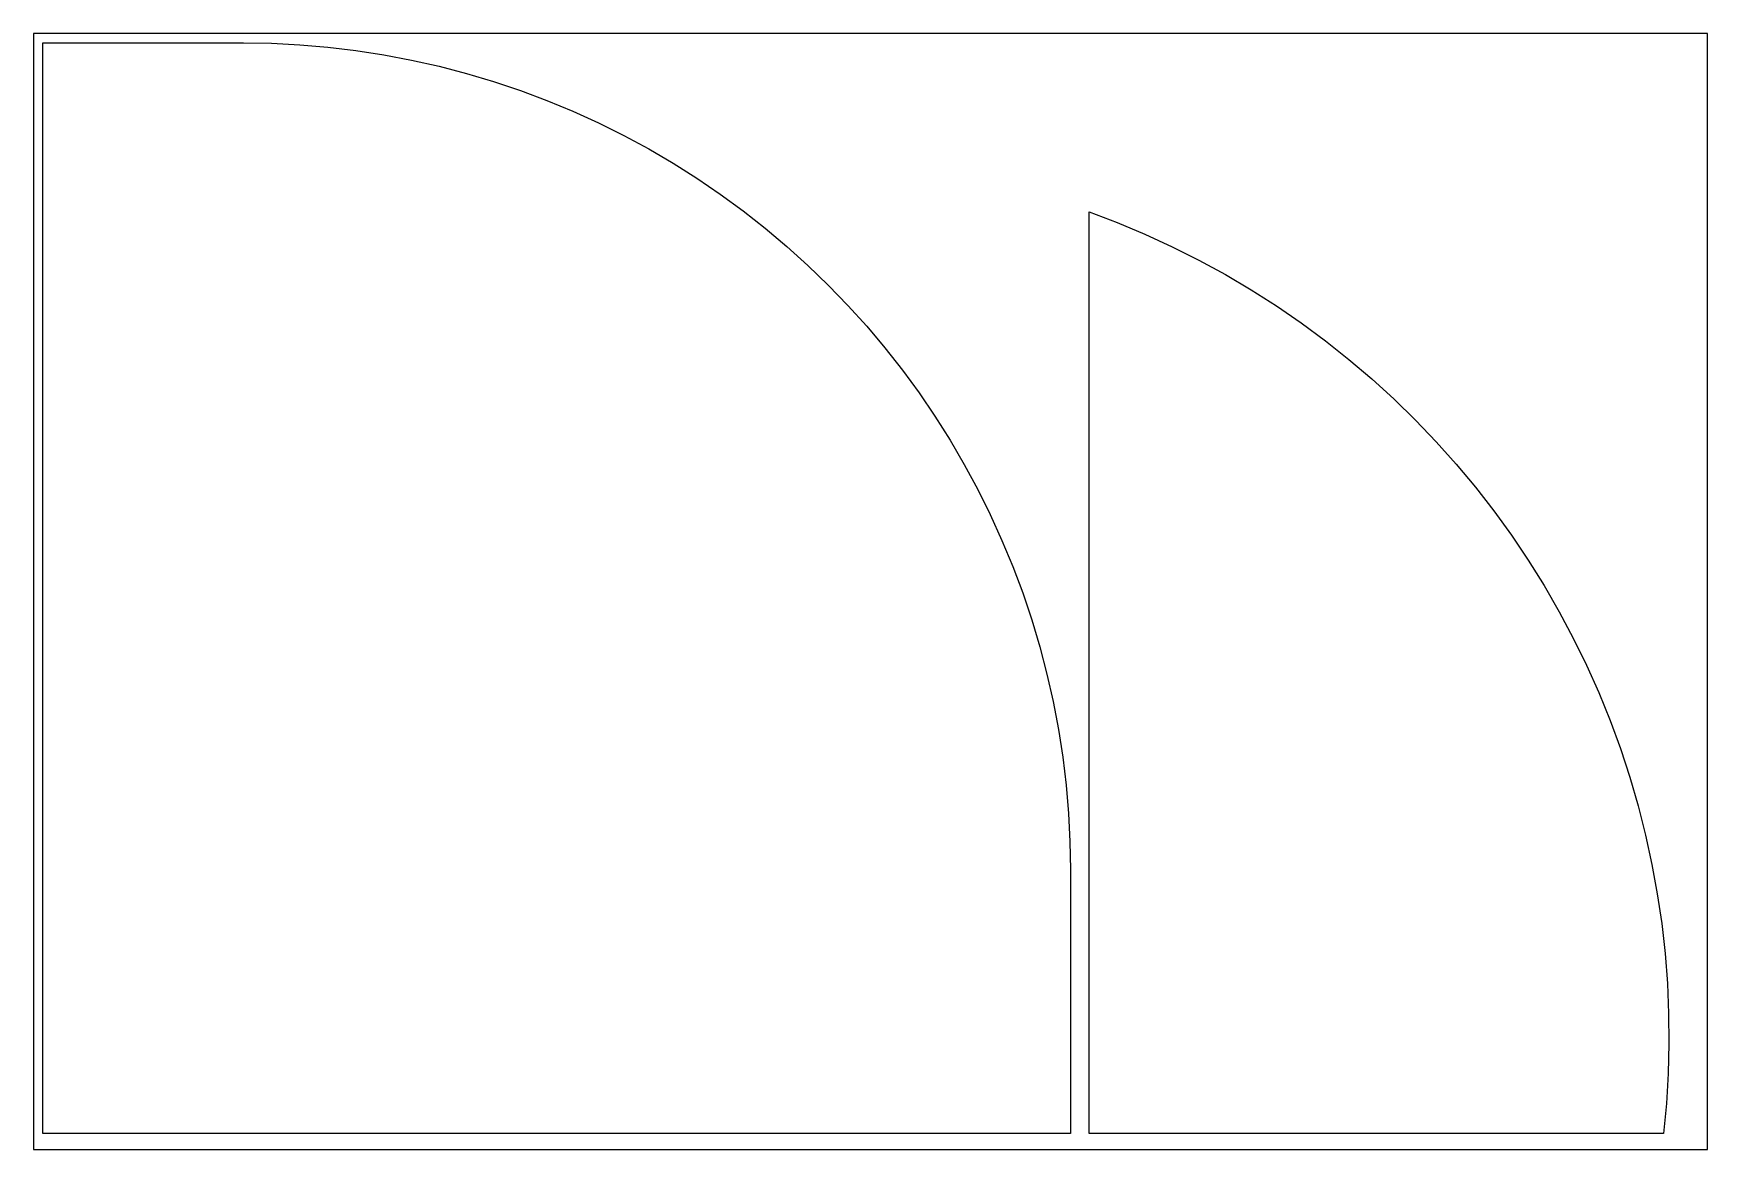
# Model space of a CAD drawing. Header units: millimetres. Extents: x 35122 to 36022, y -11710 to -11110.
import ezdxf

# ---------------------------------------------------------------- set-up
doc = ezdxf.new("R2010")
doc.units = ezdxf.units.MM
doc.header["$MEASUREMENT"] = 0
doc.layers.add('90X60', color=6, linetype='Continuous', true_color=0xff00ff)
doc.layers.add('CORTE', color=172, linetype='Continuous', true_color=0x0000bf)

msp = doc.modelspace()

# ---------------------------------------------------------------- linework, layer by layer
at = {"layer": '90X60'}
for p, q in [((36021.84, -11110.16), (35121.84, -11110.16)), ((35121.84, -11110.16), (35121.84, -11710.16)), ((36021.84, -11710.16), (36021.84, -11110.16)), ((35121.84, -11710.16), (36021.84, -11710.16))]:
    msp.add_line(p, q, dxfattribs=at)
at = {"layer": 'CORTE'}
for p, q in [((35126.84, -11701.46), (35126.84, -11115.16)), ((35126.84, -11115.16), (35234.68, -11115.16)), ((35234.68, -11115.16), (35249.86, -11115.42)), ((35249.86, -11115.42), (35265.02, -11116.2)), ((35265.02, -11116.2), (35280.15, -11117.49)), ((35280.15, -11117.49), (35295.23, -11119.3)), ((35295.23, -11119.3), (35310.23, -11121.62)), ((35310.23, -11121.62), (35325.15, -11124.46)), ((35325.15, -11124.46), (35339.96, -11127.8)), ((35339.96, -11127.8), (35354.65, -11131.65)), ((35354.65, -11131.65), (35369.2, -11135.99)), ((35369.2, -11135.99), (35383.59, -11140.83)), ((35383.59, -11140.83), (35397.81, -11146.16)), ((35397.81, -11146.16), (35411.83, -11151.97)), ((35411.83, -11151.97), (35425.66, -11158.26)), ((35425.66, -11158.26), (35439.25, -11165.01)), ((35439.25, -11165.01), (35452.61, -11172.23)), ((35452.61, -11172.23), (35465.72, -11179.89)), ((35465.72, -11179.89), (35478.56, -11188)), ((35478.56, -11188), (35491.11, -11196.55)), ((35491.11, -11196.55), (35503.36, -11205.51)), ((35503.36, -11205.51), (35515.3, -11214.89)), ((35689.34, -11701.46), (35689.34, -11206.13)), ((35689.34, -11206.13), (35704.44, -11211.84)), ((35704.44, -11211.84), (35719.34, -11218.07)), ((35515.3, -11214.89), (35526.91, -11224.67)), ((35719.34, -11218.07), (35734.01, -11224.8)), ((35526.91, -11224.67), (35538.19, -11234.85)), ((35734.01, -11224.8), (35748.44, -11232.03)), ((35538.19, -11234.85), (35549.1, -11245.4)), ((35748.44, -11232.03), (35762.62, -11239.75)), ((35762.62, -11239.75), (35776.52, -11247.96)), ((35549.1, -11245.4), (35559.66, -11256.32)), ((35776.52, -11247.96), (35790.14, -11256.63)), ((35559.66, -11256.32), (35569.83, -11267.59)), ((35790.14, -11256.63), (35803.45, -11265.77)), ((35569.83, -11267.59), (35579.61, -11279.2)), ((35803.45, -11265.77), (35816.44, -11275.36)), ((35816.44, -11275.36), (35829.09, -11285.39)), ((35579.61, -11279.2), (35588.99, -11291.14)), ((35829.09, -11285.39), (35841.39, -11295.84)), ((35588.99, -11291.14), (35597.96, -11303.39)), ((35597.96, -11303.39), (35606.5, -11315.95)), ((35841.39, -11295.84), (35853.32, -11306.72)), ((35853.32, -11306.72), (35864.87, -11317.99)), ((35606.5, -11315.95), (35614.61, -11328.78)), ((35864.87, -11317.99), (35876.03, -11329.66)), ((35614.61, -11328.78), (35622.28, -11341.89)), ((35876.03, -11329.66), (35886.79, -11341.7)), ((35622.28, -11341.89), (35629.49, -11355.25)), ((35886.79, -11341.7), (35897.12, -11354.1)), ((35629.49, -11355.25), (35636.24, -11368.85)), ((35897.12, -11354.1), (35907.03, -11366.85)), ((35907.03, -11366.85), (35916.49, -11379.93)), ((35636.24, -11368.85), (35642.53, -11382.67)), ((35642.53, -11382.67), (35648.34, -11396.7)), ((35916.49, -11379.93), (35925.49, -11393.33)), ((35925.49, -11393.33), (35934.04, -11407.02)), ((35648.34, -11396.7), (35653.67, -11410.91)), ((35653.67, -11410.91), (35658.51, -11425.31)), ((35934.04, -11407.02), (35942.1, -11421.01)), ((35658.51, -11425.31), (35662.85, -11439.85)), ((35942.1, -11421.01), (35949.68, -11435.26)), ((35949.68, -11435.26), (35956.77, -11449.76)), ((35662.85, -11439.85), (35666.7, -11454.54)), ((35666.7, -11454.54), (35670.04, -11469.35)), ((35956.77, -11449.76), (35963.36, -11464.5)), ((35963.36, -11464.5), (35969.44, -11479.46)), ((35670.04, -11469.35), (35672.88, -11484.27)), ((35969.44, -11479.46), (35975, -11494.61)), ((35672.88, -11484.27), (35675.2, -11499.27)), ((35675.2, -11499.27), (35677.01, -11514.35)), ((35975, -11494.61), (35980.04, -11509.95)), ((35980.04, -11509.95), (35984.55, -11525.45)), ((35677.01, -11514.35), (35678.31, -11529.48)), ((35984.55, -11525.45), (35988.53, -11541.1)), ((35678.31, -11529.48), (35679.08, -11544.64)), ((35679.08, -11544.64), (35679.34, -11559.82)), ((35988.53, -11541.1), (35991.96, -11556.87)), ((35679.34, -11559.82), (35679.34, -11701.46)), ((35991.96, -11556.87), (35994.86, -11572.75)), ((35994.86, -11572.75), (35997.21, -11588.72)), ((35997.21, -11588.72), (35999, -11604.77)), ((35999, -11604.77), (36000.25, -11620.86)), ((36000.25, -11620.86), (36000.95, -11636.99)), ((36000.95, -11636.99), (36001.09, -11653.13)), ((36001.09, -11653.13), (36000.67, -11669.27)), ((36000.67, -11669.27), (35999.71, -11685.39)), ((35999.71, -11685.39), (35998.19, -11701.46)), ((35679.34, -11701.46), (35126.84, -11701.46)), ((35998.19, -11701.46), (35689.34, -11701.46))]:
    msp.add_line(p, q, dxfattribs=at)

doc.saveas('drawing.dxf')
